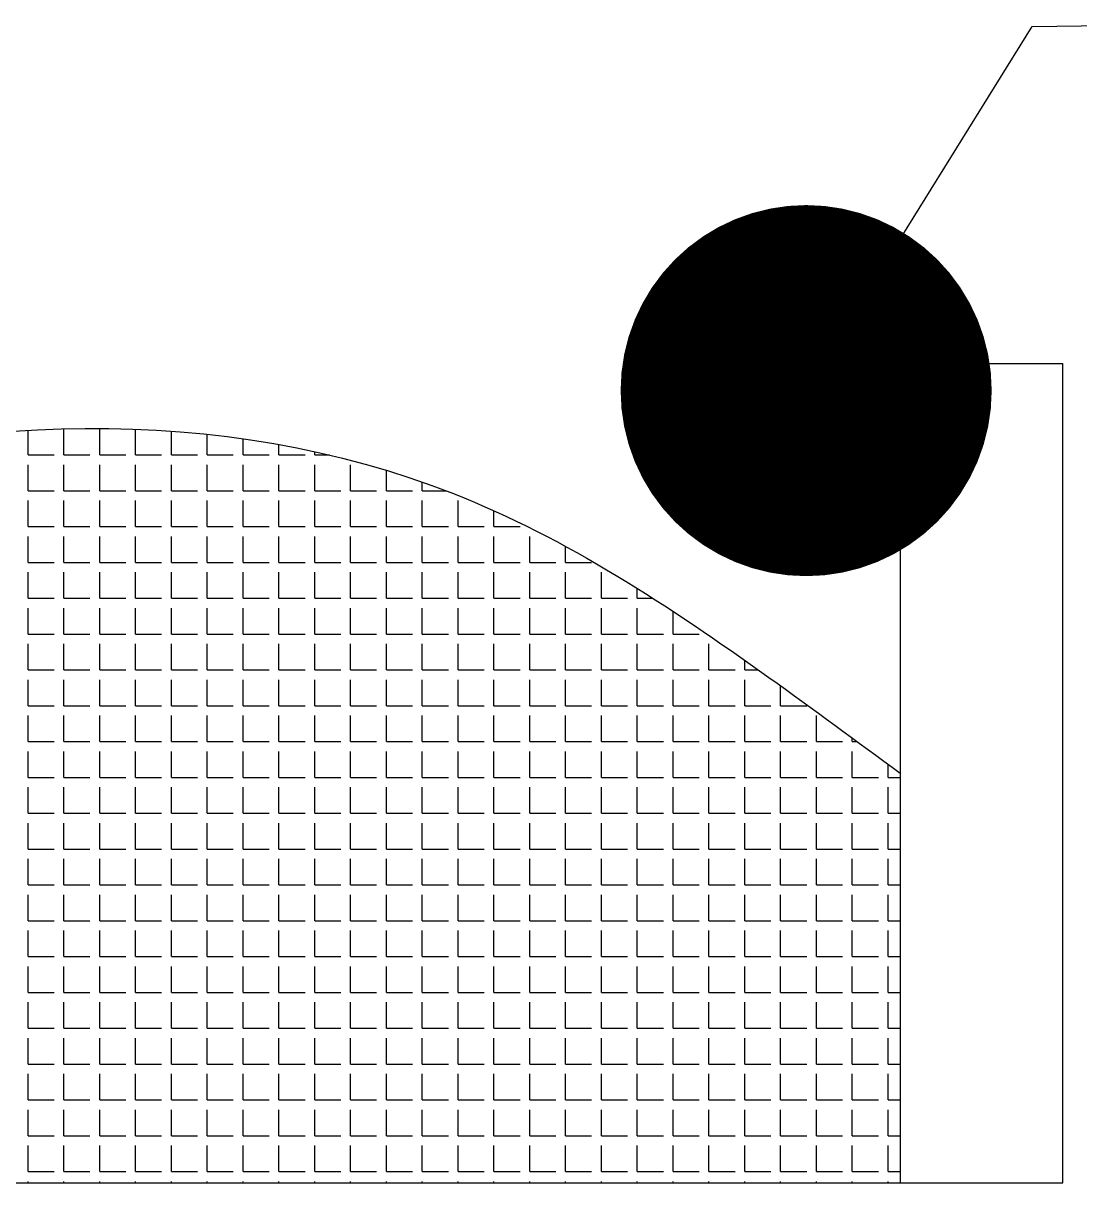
# Model space of a CAD drawing. Header units: millimetres. Extents: x 3322 to 3742, y 971 to 1565.
# Drawn here: x 3498.49 to 3519.84, y 1067.12 to 1090.56 of the extents above; entities that cross this region are included whole.
import ezdxf

# ---------------------------------------------------------------- set-up
doc = ezdxf.new("R2010")
doc.units = ezdxf.units.MM
doc.layers.add('设备', color=7, linetype='Continuous')
doc.styles.get("Standard").update_dxf_attribs({"font": 'arial.ttf'})
doc.dimstyles.new('ISO-25', dxfattribs={"dimtxt": 2.5, "dimasz": 2.5, "dimexe": 1.25, "dimexo": 0.625, "dimtad": 1, "dimtxsty": 'Standard', "dimcen": 2.5, "dimadec": 0, "dimazin": 0, "dimtfac": 1, "dimtmove": 0, "dimatfit": 3, "dimfxl": 1, "dimarcsym": 0})

msp = doc.modelspace()

# ---------------------------------------------------------------- hatches: boundary and pattern name
at = {"layer": '设备'}
h = msp.add_hatch(color=256, dxfattribs=at)
edge = h.paths.add_edge_path()
edge.add_arc((3514.313, 1083.141), 0.167, 0, 360)

# ---------------------------------------------------------------- linework, layer by layer
at = {"layer": '设备', "ltscale": 0.5}
for p, q in [((3518.88, 1090.491), (3524.278, 1090.558)), ((3516.21, 1083.678), (3519.499, 1083.678))]:
    msp.add_line(p, q, dxfattribs=at)
at = {"layer": '设备'}
for p, q in [((3516.21, 1083.678), (3516.21, 1067.121)), ((3519.499, 1067.121), (3519.499, 1083.678)), ((3499.31, 1081.831), (3499.31, 1082.358)), ((3500.034, 1081.831), (3500.034, 1082.358)), ((3500.758, 1081.831), (3500.758, 1082.352)), ((3498.586, 1081.831), (3498.586, 1082.329)), ((3501.482, 1081.831), (3501.482, 1082.313)), ((3502.207, 1081.831), (3502.207, 1082.248)), ((3502.931, 1081.831), (3502.931, 1082.159)), ((3503.655, 1081.831), (3503.655, 1082.042)), ((3504.379, 1081.831), (3504.379, 1081.898)), ((3498.586, 1081.831), (3499.112, 1081.831)), ((3499.31, 1081.831), (3499.836, 1081.831)), ((3500.034, 1081.831), (3500.561, 1081.831)), ((3500.758, 1081.831), (3501.285, 1081.831)), ((3501.482, 1081.831), (3502.009, 1081.831)), ((3502.207, 1081.831), (3502.733, 1081.831)), ((3502.931, 1081.831), (3503.457, 1081.831)), ((3503.655, 1081.831), (3504.182, 1081.831)), ((3504.379, 1081.831), (3504.677, 1081.831)), ((3498.586, 1081.107), (3498.586, 1081.634)), ((3499.31, 1081.107), (3499.31, 1081.634)), ((3500.034, 1081.107), (3500.034, 1081.634)), ((3500.758, 1081.107), (3500.758, 1081.634)), ((3501.482, 1081.107), (3501.482, 1081.634)), ((3502.207, 1081.107), (3502.207, 1081.634)), ((3502.931, 1081.107), (3502.931, 1081.634)), ((3503.655, 1081.107), (3503.655, 1081.634)), ((3504.379, 1081.107), (3504.379, 1081.634)), ((3505.103, 1081.107), (3505.103, 1081.634)), ((3505.828, 1081.107), (3505.828, 1081.522)), ((3506.552, 1081.107), (3506.552, 1081.285)), ((3498.586, 1081.107), (3499.112, 1081.107)), ((3499.31, 1081.107), (3499.836, 1081.107)), ((3500.034, 1081.107), (3500.561, 1081.107)), ((3500.758, 1081.107), (3501.285, 1081.107)), ((3501.482, 1081.107), (3502.009, 1081.107)), ((3502.207, 1081.107), (3502.733, 1081.107)), ((3502.931, 1081.107), (3503.457, 1081.107)), ((3503.655, 1081.107), (3504.182, 1081.107)), ((3504.379, 1081.107), (3504.906, 1081.107)), ((3505.103, 1081.107), (3505.63, 1081.107)), ((3505.828, 1081.107), (3506.354, 1081.107)), ((3506.552, 1081.107), (3507.038, 1081.107)), ((3498.586, 1080.383), (3498.586, 1080.909)), ((3499.31, 1080.383), (3499.31, 1080.909)), ((3500.034, 1080.383), (3500.034, 1080.909)), ((3500.758, 1080.383), (3500.758, 1080.909)), ((3501.482, 1080.383), (3501.482, 1080.909)), ((3502.207, 1080.383), (3502.207, 1080.909)), ((3502.931, 1080.383), (3502.931, 1080.909)), ((3503.655, 1080.383), (3503.655, 1080.909)), ((3504.379, 1080.383), (3504.379, 1080.909)), ((3505.103, 1080.383), (3505.103, 1080.909)), ((3505.828, 1080.383), (3505.828, 1080.909)), ((3506.552, 1080.383), (3506.552, 1080.909)), ((3507.276, 1080.383), (3507.276, 1080.909)), ((3508, 1080.383), (3508, 1080.705)), ((3498.586, 1080.383), (3499.112, 1080.383)), ((3499.31, 1080.383), (3499.836, 1080.383)), ((3500.034, 1080.383), (3500.561, 1080.383)), ((3500.758, 1080.383), (3501.285, 1080.383)), ((3501.482, 1080.383), (3502.009, 1080.383)), ((3502.207, 1080.383), (3502.733, 1080.383)), ((3502.931, 1080.383), (3503.457, 1080.383)), ((3503.655, 1080.383), (3504.182, 1080.383)), ((3504.379, 1080.383), (3504.906, 1080.383)), ((3505.103, 1080.383), (3505.63, 1080.383)), ((3505.828, 1080.383), (3506.354, 1080.383)), ((3506.552, 1080.383), (3507.079, 1080.383)), ((3507.276, 1080.383), (3507.803, 1080.383)), ((3508, 1080.383), (3508.527, 1080.383)), ((3498.586, 1079.658), (3498.586, 1080.185)), ((3499.31, 1079.658), (3499.31, 1080.185)), ((3500.034, 1079.658), (3500.034, 1080.185)), ((3500.758, 1079.658), (3500.758, 1080.185)), ((3501.482, 1079.658), (3501.482, 1080.185)), ((3502.207, 1079.658), (3502.207, 1080.185)), ((3502.931, 1079.658), (3502.931, 1080.185)), ((3503.655, 1079.658), (3503.655, 1080.185)), ((3504.379, 1079.658), (3504.379, 1080.185)), ((3505.103, 1079.658), (3505.103, 1080.185)), ((3505.828, 1079.658), (3505.828, 1080.185)), ((3506.552, 1079.658), (3506.552, 1080.185)), ((3507.276, 1079.658), (3507.276, 1080.185)), ((3508, 1079.658), (3508, 1080.185)), ((3508.724, 1079.658), (3508.724, 1080.185)), ((3509.449, 1079.658), (3509.449, 1079.982)), ((3498.586, 1079.658), (3499.112, 1079.658)), ((3499.31, 1079.658), (3499.836, 1079.658)), ((3500.034, 1079.658), (3500.561, 1079.658)), ((3500.758, 1079.658), (3501.285, 1079.658)), ((3501.482, 1079.658), (3502.009, 1079.658)), ((3502.207, 1079.658), (3502.733, 1079.658)), ((3502.931, 1079.658), (3503.457, 1079.658)), ((3503.655, 1079.658), (3504.182, 1079.658)), ((3504.379, 1079.658), (3504.906, 1079.658)), ((3505.103, 1079.658), (3505.63, 1079.658)), ((3505.828, 1079.658), (3506.354, 1079.658)), ((3506.552, 1079.658), (3507.079, 1079.658)), ((3507.276, 1079.658), (3507.803, 1079.658)), ((3508, 1079.658), (3508.527, 1079.658)), ((3508.724, 1079.658), (3509.251, 1079.658)), ((3509.449, 1079.658), (3509.975, 1079.658)), ((3498.586, 1078.934), (3498.586, 1079.461)), ((3499.31, 1078.934), (3499.31, 1079.461)), ((3500.034, 1078.934), (3500.034, 1079.461)), ((3500.758, 1078.934), (3500.758, 1079.461)), ((3501.482, 1078.934), (3501.482, 1079.461)), ((3502.207, 1078.934), (3502.207, 1079.461)), ((3502.931, 1078.934), (3502.931, 1079.461)), ((3503.655, 1078.934), (3503.655, 1079.461)), ((3504.379, 1078.934), (3504.379, 1079.461)), ((3505.103, 1078.934), (3505.103, 1079.461)), ((3505.828, 1078.934), (3505.828, 1079.461)), ((3506.552, 1078.934), (3506.552, 1079.461)), ((3507.276, 1078.934), (3507.276, 1079.461)), ((3508, 1078.934), (3508, 1079.461)), ((3508.724, 1078.934), (3508.724, 1079.461)), ((3509.449, 1078.934), (3509.449, 1079.461)), ((3510.173, 1078.934), (3510.173, 1079.461)), ((3510.897, 1078.934), (3510.897, 1079.134)), ((3498.586, 1078.934), (3499.112, 1078.934)), ((3499.31, 1078.934), (3499.836, 1078.934)), ((3500.034, 1078.934), (3500.561, 1078.934)), ((3500.758, 1078.934), (3501.285, 1078.934)), ((3501.482, 1078.934), (3502.009, 1078.934)), ((3502.207, 1078.934), (3502.733, 1078.934)), ((3502.931, 1078.934), (3503.457, 1078.934)), ((3503.655, 1078.934), (3504.182, 1078.934)), ((3504.379, 1078.934), (3504.906, 1078.934)), ((3505.103, 1078.934), (3505.63, 1078.934)), ((3505.828, 1078.934), (3506.354, 1078.934)), ((3506.552, 1078.934), (3507.079, 1078.934)), ((3507.276, 1078.934), (3507.803, 1078.934)), ((3508, 1078.934), (3508.527, 1078.934)), ((3508.724, 1078.934), (3509.251, 1078.934)), ((3509.449, 1078.934), (3509.975, 1078.934)), ((3510.173, 1078.934), (3510.7, 1078.934)), ((3510.897, 1078.934), (3511.213, 1078.934)), ((3498.586, 1078.21), (3498.586, 1078.737)), ((3499.31, 1078.21), (3499.31, 1078.737)), ((3500.034, 1078.21), (3500.034, 1078.737)), ((3500.758, 1078.21), (3500.758, 1078.737)), ((3501.482, 1078.21), (3501.482, 1078.737)), ((3502.207, 1078.21), (3502.207, 1078.737)), ((3502.931, 1078.21), (3502.931, 1078.737)), ((3503.655, 1078.21), (3503.655, 1078.737)), ((3504.379, 1078.21), (3504.379, 1078.737)), ((3505.103, 1078.21), (3505.103, 1078.737)), ((3505.828, 1078.21), (3505.828, 1078.737)), ((3506.552, 1078.21), (3506.552, 1078.737)), ((3507.276, 1078.21), (3507.276, 1078.737)), ((3508, 1078.21), (3508, 1078.737)), ((3508.724, 1078.21), (3508.724, 1078.737)), ((3509.449, 1078.21), (3509.449, 1078.737)), ((3510.173, 1078.21), (3510.173, 1078.737)), ((3510.897, 1078.21), (3510.897, 1078.737)), ((3511.621, 1078.21), (3511.621, 1078.67)), ((3498.586, 1078.21), (3499.112, 1078.21)), ((3499.31, 1078.21), (3499.836, 1078.21)), ((3500.034, 1078.21), (3500.561, 1078.21)), ((3500.758, 1078.21), (3501.285, 1078.21)), ((3501.482, 1078.21), (3502.009, 1078.21)), ((3502.207, 1078.21), (3502.733, 1078.21)), ((3502.931, 1078.21), (3503.457, 1078.21)), ((3503.655, 1078.21), (3504.182, 1078.21)), ((3504.379, 1078.21), (3504.906, 1078.21)), ((3505.103, 1078.21), (3505.63, 1078.21)), ((3505.828, 1078.21), (3506.354, 1078.21)), ((3506.552, 1078.21), (3507.079, 1078.21)), ((3507.276, 1078.21), (3507.803, 1078.21)), ((3508, 1078.21), (3508.527, 1078.21)), ((3508.724, 1078.21), (3509.251, 1078.21)), ((3509.449, 1078.21), (3509.975, 1078.21)), ((3510.173, 1078.21), (3510.7, 1078.21)), ((3510.897, 1078.21), (3511.424, 1078.21)), ((3511.621, 1078.21), (3512.148, 1078.21)), ((3498.586, 1077.486), (3498.586, 1078.012)), ((3499.31, 1077.486), (3499.31, 1078.012)), ((3500.034, 1077.486), (3500.034, 1078.012)), ((3500.758, 1077.486), (3500.758, 1078.012)), ((3501.482, 1077.486), (3501.482, 1078.012)), ((3502.207, 1077.486), (3502.207, 1078.012)), ((3502.931, 1077.486), (3502.931, 1078.012)), ((3503.655, 1077.486), (3503.655, 1078.012)), ((3504.379, 1077.486), (3504.379, 1078.012)), ((3505.103, 1077.486), (3505.103, 1078.012)), ((3505.828, 1077.486), (3505.828, 1078.012)), ((3506.552, 1077.486), (3506.552, 1078.012)), ((3507.276, 1077.486), (3507.276, 1078.012)), ((3508, 1077.486), (3508, 1078.012)), ((3508.724, 1077.486), (3508.724, 1078.012)), ((3509.449, 1077.486), (3509.449, 1078.012)), ((3510.173, 1077.486), (3510.173, 1078.012)), ((3510.897, 1077.486), (3510.897, 1078.012)), ((3511.621, 1077.486), (3511.621, 1078.012)), ((3512.345, 1077.486), (3512.345, 1078.012)), ((3513.07, 1077.486), (3513.07, 1077.681)), ((3498.586, 1077.486), (3499.112, 1077.486)), ((3499.31, 1077.486), (3499.836, 1077.486)), ((3500.034, 1077.486), (3500.561, 1077.486)), ((3500.758, 1077.486), (3501.285, 1077.486)), ((3501.482, 1077.486), (3502.009, 1077.486)), ((3502.207, 1077.486), (3502.733, 1077.486)), ((3502.931, 1077.486), (3503.457, 1077.486)), ((3503.655, 1077.486), (3504.182, 1077.486)), ((3504.379, 1077.486), (3504.906, 1077.486)), ((3505.103, 1077.486), (3505.63, 1077.486)), ((3505.828, 1077.486), (3506.354, 1077.486)), ((3506.552, 1077.486), (3507.079, 1077.486)), ((3507.276, 1077.486), (3507.803, 1077.486)), ((3508, 1077.486), (3508.527, 1077.486)), ((3508.724, 1077.486), (3509.251, 1077.486)), ((3509.449, 1077.486), (3509.975, 1077.486)), ((3510.173, 1077.486), (3510.7, 1077.486)), ((3510.897, 1077.486), (3511.424, 1077.486)), ((3511.621, 1077.486), (3512.148, 1077.486)), ((3512.345, 1077.486), (3512.872, 1077.486)), ((3513.07, 1077.486), (3513.346, 1077.486)), ((3498.586, 1076.762), (3498.586, 1077.288)), ((3499.31, 1076.762), (3499.31, 1077.288)), ((3500.034, 1076.762), (3500.034, 1077.288)), ((3500.758, 1076.762), (3500.758, 1077.288)), ((3501.482, 1076.762), (3501.482, 1077.288)), ((3502.207, 1076.762), (3502.207, 1077.288)), ((3502.931, 1076.762), (3502.931, 1077.288)), ((3503.655, 1076.762), (3503.655, 1077.288)), ((3504.379, 1076.762), (3504.379, 1077.288)), ((3505.103, 1076.762), (3505.103, 1077.288)), ((3505.828, 1076.762), (3505.828, 1077.288)), ((3506.552, 1076.762), (3506.552, 1077.288)), ((3507.276, 1076.762), (3507.276, 1077.288)), ((3508, 1076.762), (3508, 1077.288)), ((3508.724, 1076.762), (3508.724, 1077.288)), ((3509.449, 1076.762), (3509.449, 1077.288)), ((3510.173, 1076.762), (3510.173, 1077.288)), ((3510.897, 1076.762), (3510.897, 1077.288)), ((3511.621, 1076.762), (3511.621, 1077.288)), ((3512.345, 1076.762), (3512.345, 1077.288)), ((3513.07, 1076.762), (3513.07, 1077.288)), ((3513.794, 1076.762), (3513.794, 1077.166)), ((3498.586, 1076.762), (3499.112, 1076.762)), ((3499.31, 1076.762), (3499.836, 1076.762)), ((3500.034, 1076.762), (3500.561, 1076.762)), ((3500.758, 1076.762), (3501.285, 1076.762)), ((3501.482, 1076.762), (3502.009, 1076.762)), ((3502.207, 1076.762), (3502.733, 1076.762)), ((3502.931, 1076.762), (3503.457, 1076.762)), ((3503.655, 1076.762), (3504.182, 1076.762)), ((3504.379, 1076.762), (3504.906, 1076.762)), ((3505.103, 1076.762), (3505.63, 1076.762)), ((3505.828, 1076.762), (3506.354, 1076.762)), ((3506.552, 1076.762), (3507.079, 1076.762)), ((3507.276, 1076.762), (3507.803, 1076.762)), ((3508, 1076.762), (3508.527, 1076.762)), ((3508.724, 1076.762), (3509.251, 1076.762)), ((3509.449, 1076.762), (3509.975, 1076.762)), ((3510.173, 1076.762), (3510.7, 1076.762)), ((3510.897, 1076.762), (3511.424, 1076.762)), ((3511.621, 1076.762), (3512.148, 1076.762)), ((3512.345, 1076.762), (3512.872, 1076.762)), ((3513.07, 1076.762), (3513.596, 1076.762)), ((3513.794, 1076.762), (3514.321, 1076.762)), ((3498.586, 1076.037), (3498.586, 1076.564)), ((3499.31, 1076.037), (3499.31, 1076.564)), ((3500.034, 1076.037), (3500.034, 1076.564)), ((3500.758, 1076.037), (3500.758, 1076.564)), ((3501.482, 1076.037), (3501.482, 1076.564)), ((3502.207, 1076.037), (3502.207, 1076.564)), ((3502.931, 1076.037), (3502.931, 1076.564)), ((3503.655, 1076.037), (3503.655, 1076.564)), ((3504.379, 1076.037), (3504.379, 1076.564)), ((3505.103, 1076.037), (3505.103, 1076.564)), ((3505.828, 1076.037), (3505.828, 1076.564)), ((3506.552, 1076.037), (3506.552, 1076.564)), ((3507.276, 1076.037), (3507.276, 1076.564)), ((3508, 1076.037), (3508, 1076.564)), ((3508.724, 1076.037), (3508.724, 1076.564)), ((3509.449, 1076.037), (3509.449, 1076.564)), ((3510.173, 1076.037), (3510.173, 1076.564)), ((3510.897, 1076.037), (3510.897, 1076.564)), ((3511.621, 1076.037), (3511.621, 1076.564)), ((3512.345, 1076.037), (3512.345, 1076.564)), ((3513.07, 1076.037), (3513.07, 1076.564)), ((3513.794, 1076.037), (3513.794, 1076.564)), ((3514.518, 1076.037), (3514.518, 1076.564)), ((3498.586, 1076.037), (3499.112, 1076.037)), ((3499.31, 1076.037), (3499.836, 1076.037)), ((3500.034, 1076.037), (3500.561, 1076.037)), ((3500.758, 1076.037), (3501.285, 1076.037)), ((3501.482, 1076.037), (3502.009, 1076.037)), ((3502.207, 1076.037), (3502.733, 1076.037)), ((3502.931, 1076.037), (3503.457, 1076.037)), ((3503.655, 1076.037), (3504.182, 1076.037)), ((3504.379, 1076.037), (3504.906, 1076.037)), ((3505.103, 1076.037), (3505.63, 1076.037)), ((3505.828, 1076.037), (3506.354, 1076.037)), ((3506.552, 1076.037), (3507.079, 1076.037)), ((3507.276, 1076.037), (3507.803, 1076.037)), ((3508, 1076.037), (3508.527, 1076.037)), ((3508.724, 1076.037), (3509.251, 1076.037)), ((3509.449, 1076.037), (3509.975, 1076.037)), ((3510.173, 1076.037), (3510.7, 1076.037)), ((3510.897, 1076.037), (3511.424, 1076.037)), ((3511.621, 1076.037), (3512.148, 1076.037)), ((3512.345, 1076.037), (3512.872, 1076.037)), ((3513.07, 1076.037), (3513.596, 1076.037)), ((3513.794, 1076.037), (3514.321, 1076.037)), ((3514.518, 1076.037), (3515.045, 1076.037)), ((3515.242, 1076.037), (3515.242, 1076.112)), ((3515.242, 1076.037), (3515.344, 1076.037)), ((3498.586, 1075.313), (3498.586, 1075.84)), ((3499.31, 1075.313), (3499.31, 1075.84)), ((3500.034, 1075.313), (3500.034, 1075.84)), ((3500.758, 1075.313), (3500.758, 1075.84)), ((3501.482, 1075.313), (3501.482, 1075.84)), ((3502.207, 1075.313), (3502.207, 1075.84)), ((3502.931, 1075.313), (3502.931, 1075.84)), ((3503.655, 1075.313), (3503.655, 1075.84)), ((3504.379, 1075.313), (3504.379, 1075.84)), ((3505.103, 1075.313), (3505.103, 1075.84)), ((3505.828, 1075.313), (3505.828, 1075.84)), ((3506.552, 1075.313), (3506.552, 1075.84)), ((3507.276, 1075.313), (3507.276, 1075.84)), ((3508, 1075.313), (3508, 1075.84)), ((3508.724, 1075.313), (3508.724, 1075.84)), ((3509.449, 1075.313), (3509.449, 1075.84)), ((3510.173, 1075.313), (3510.173, 1075.84)), ((3510.897, 1075.313), (3510.897, 1075.84)), ((3511.621, 1075.313), (3511.621, 1075.84)), ((3512.345, 1075.313), (3512.345, 1075.84)), ((3513.07, 1075.313), (3513.07, 1075.84)), ((3513.794, 1075.313), (3513.794, 1075.84)), ((3514.518, 1075.313), (3514.518, 1075.84)), ((3515.242, 1075.313), (3515.242, 1075.84)), ((3515.966, 1075.313), (3515.966, 1075.579)), ((3498.586, 1075.313), (3499.112, 1075.313)), ((3499.31, 1075.313), (3499.836, 1075.313)), ((3500.034, 1075.313), (3500.561, 1075.313)), ((3500.758, 1075.313), (3501.285, 1075.313)), ((3501.482, 1075.313), (3502.009, 1075.313)), ((3502.207, 1075.313), (3502.733, 1075.313)), ((3502.931, 1075.313), (3503.457, 1075.313)), ((3503.655, 1075.313), (3504.182, 1075.313)), ((3504.379, 1075.313), (3504.906, 1075.313)), ((3505.103, 1075.313), (3505.63, 1075.313)), ((3505.828, 1075.313), (3506.354, 1075.313)), ((3506.552, 1075.313), (3507.079, 1075.313)), ((3507.276, 1075.313), (3507.803, 1075.313)), ((3508, 1075.313), (3508.527, 1075.313)), ((3508.724, 1075.313), (3509.251, 1075.313)), ((3509.449, 1075.313), (3509.975, 1075.313)), ((3510.173, 1075.313), (3510.7, 1075.313)), ((3510.897, 1075.313), (3511.424, 1075.313)), ((3511.621, 1075.313), (3512.148, 1075.313)), ((3512.345, 1075.313), (3512.872, 1075.313)), ((3513.07, 1075.313), (3513.596, 1075.313)), ((3513.794, 1075.313), (3514.321, 1075.313)), ((3514.518, 1075.313), (3515.045, 1075.313)), ((3515.242, 1075.313), (3515.769, 1075.313)), ((3515.966, 1075.313), (3516.21, 1075.313)), ((3498.586, 1074.589), (3498.586, 1075.116)), ((3499.31, 1074.589), (3499.31, 1075.116)), ((3500.034, 1074.589), (3500.034, 1075.116)), ((3500.758, 1074.589), (3500.758, 1075.116)), ((3501.482, 1074.589), (3501.482, 1075.116)), ((3502.207, 1074.589), (3502.207, 1075.116)), ((3502.931, 1074.589), (3502.931, 1075.116)), ((3503.655, 1074.589), (3503.655, 1075.116)), ((3504.379, 1074.589), (3504.379, 1075.116)), ((3505.103, 1074.589), (3505.103, 1075.116)), ((3505.828, 1074.589), (3505.828, 1075.116)), ((3506.552, 1074.589), (3506.552, 1075.116)), ((3507.276, 1074.589), (3507.276, 1075.116)), ((3508, 1074.589), (3508, 1075.116)), ((3508.724, 1074.589), (3508.724, 1075.116)), ((3509.449, 1074.589), (3509.449, 1075.116)), ((3510.173, 1074.589), (3510.173, 1075.116)), ((3510.897, 1074.589), (3510.897, 1075.116)), ((3511.621, 1074.589), (3511.621, 1075.116)), ((3512.345, 1074.589), (3512.345, 1075.116)), ((3513.07, 1074.589), (3513.07, 1075.116)), ((3513.794, 1074.589), (3513.794, 1075.116)), ((3514.518, 1074.589), (3514.518, 1075.116)), ((3515.242, 1074.589), (3515.242, 1075.116)), ((3515.966, 1074.589), (3515.966, 1075.116)), ((3498.586, 1074.589), (3499.112, 1074.589)), ((3498.586, 1073.865), (3498.586, 1074.391)), ((3499.31, 1074.589), (3499.836, 1074.589)), ((3499.31, 1073.865), (3499.31, 1074.391)), ((3500.034, 1074.589), (3500.561, 1074.589)), ((3500.034, 1073.865), (3500.034, 1074.391)), ((3500.758, 1074.589), (3501.285, 1074.589)), ((3500.758, 1073.865), (3500.758, 1074.391)), ((3501.482, 1074.589), (3502.009, 1074.589)), ((3501.482, 1073.865), (3501.482, 1074.391)), ((3502.207, 1074.589), (3502.733, 1074.589)), ((3502.207, 1073.865), (3502.207, 1074.391)), ((3502.931, 1074.589), (3503.457, 1074.589)), ((3502.931, 1073.865), (3502.931, 1074.391)), ((3503.655, 1074.589), (3504.182, 1074.589)), ((3503.655, 1073.865), (3503.655, 1074.391)), ((3504.379, 1074.589), (3504.906, 1074.589)), ((3504.379, 1073.865), (3504.379, 1074.391)), ((3505.103, 1074.589), (3505.63, 1074.589)), ((3505.103, 1073.865), (3505.103, 1074.391)), ((3505.828, 1074.589), (3506.354, 1074.589)), ((3505.828, 1073.865), (3505.828, 1074.391)), ((3506.552, 1074.589), (3507.079, 1074.589)), ((3506.552, 1073.865), (3506.552, 1074.391)), ((3507.276, 1074.589), (3507.803, 1074.589)), ((3507.276, 1073.865), (3507.276, 1074.391)), ((3508, 1074.589), (3508.527, 1074.589)), ((3508, 1073.865), (3508, 1074.391)), ((3508.724, 1074.589), (3509.251, 1074.589)), ((3508.724, 1073.865), (3508.724, 1074.391)), ((3509.449, 1074.589), (3509.975, 1074.589)), ((3509.449, 1073.865), (3509.449, 1074.391)), ((3510.173, 1074.589), (3510.7, 1074.589)), ((3510.173, 1073.865), (3510.173, 1074.391)), ((3510.897, 1074.589), (3511.424, 1074.589)), ((3510.897, 1073.865), (3510.897, 1074.391)), ((3511.621, 1074.589), (3512.148, 1074.589)), ((3511.621, 1073.865), (3511.621, 1074.391)), ((3512.345, 1074.589), (3512.872, 1074.589)), ((3512.345, 1073.865), (3512.345, 1074.391)), ((3513.07, 1074.589), (3513.596, 1074.589)), ((3513.07, 1073.865), (3513.07, 1074.391)), ((3513.794, 1074.589), (3514.321, 1074.589)), ((3513.794, 1073.865), (3513.794, 1074.391)), ((3514.518, 1074.589), (3515.045, 1074.589)), ((3514.518, 1073.865), (3514.518, 1074.391)), ((3515.242, 1074.589), (3515.769, 1074.589)), ((3515.242, 1073.865), (3515.242, 1074.391)), ((3515.966, 1074.589), (3516.21, 1074.589)), ((3515.966, 1073.865), (3515.966, 1074.391)), ((3498.586, 1073.865), (3499.112, 1073.865)), ((3498.586, 1073.141), (3498.586, 1073.667)), ((3499.31, 1073.865), (3499.836, 1073.865)), ((3499.31, 1073.141), (3499.31, 1073.667)), ((3500.034, 1073.865), (3500.561, 1073.865)), ((3500.034, 1073.141), (3500.034, 1073.667)), ((3500.758, 1073.865), (3501.285, 1073.865)), ((3500.758, 1073.141), (3500.758, 1073.667)), ((3501.482, 1073.865), (3502.009, 1073.865)), ((3501.482, 1073.141), (3501.482, 1073.667)), ((3502.207, 1073.865), (3502.733, 1073.865)), ((3502.207, 1073.141), (3502.207, 1073.667)), ((3502.931, 1073.865), (3503.457, 1073.865)), ((3502.931, 1073.141), (3502.931, 1073.667)), ((3503.655, 1073.865), (3504.182, 1073.865)), ((3503.655, 1073.141), (3503.655, 1073.667)), ((3504.379, 1073.865), (3504.906, 1073.865)), ((3504.379, 1073.141), (3504.379, 1073.667)), ((3505.103, 1073.865), (3505.63, 1073.865)), ((3505.103, 1073.141), (3505.103, 1073.667)), ((3505.828, 1073.865), (3506.354, 1073.865)), ((3505.828, 1073.141), (3505.828, 1073.667)), ((3506.552, 1073.865), (3507.079, 1073.865)), ((3506.552, 1073.141), (3506.552, 1073.667)), ((3507.276, 1073.865), (3507.803, 1073.865)), ((3507.276, 1073.141), (3507.276, 1073.667)), ((3508, 1073.865), (3508.527, 1073.865)), ((3508, 1073.141), (3508, 1073.667)), ((3508.724, 1073.865), (3509.251, 1073.865)), ((3508.724, 1073.141), (3508.724, 1073.667)), ((3509.449, 1073.865), (3509.975, 1073.865)), ((3509.449, 1073.141), (3509.449, 1073.667)), ((3510.173, 1073.865), (3510.7, 1073.865)), ((3510.173, 1073.141), (3510.173, 1073.667)), ((3510.897, 1073.865), (3511.424, 1073.865)), ((3510.897, 1073.141), (3510.897, 1073.667)), ((3511.621, 1073.865), (3512.148, 1073.865)), ((3511.621, 1073.141), (3511.621, 1073.667)), ((3512.345, 1073.865), (3512.872, 1073.865)), ((3512.345, 1073.141), (3512.345, 1073.667)), ((3513.07, 1073.865), (3513.596, 1073.865)), ((3513.07, 1073.141), (3513.07, 1073.667)), ((3513.794, 1073.865), (3514.321, 1073.865)), ((3513.794, 1073.141), (3513.794, 1073.667)), ((3514.518, 1073.865), (3515.045, 1073.865)), ((3514.518, 1073.141), (3514.518, 1073.667)), ((3515.242, 1073.865), (3515.769, 1073.865)), ((3515.242, 1073.141), (3515.242, 1073.667)), ((3515.966, 1073.865), (3516.21, 1073.865)), ((3515.966, 1073.141), (3515.966, 1073.667)), ((3498.586, 1073.141), (3499.112, 1073.141)), ((3499.31, 1073.141), (3499.836, 1073.141)), ((3500.034, 1073.141), (3500.561, 1073.141)), ((3500.758, 1073.141), (3501.285, 1073.141)), ((3501.482, 1073.141), (3502.009, 1073.141)), ((3502.207, 1073.141), (3502.733, 1073.141)), ((3502.931, 1073.141), (3503.457, 1073.141)), ((3503.655, 1073.141), (3504.182, 1073.141)), ((3504.379, 1073.141), (3504.906, 1073.141)), ((3505.103, 1073.141), (3505.63, 1073.141)), ((3505.828, 1073.141), (3506.354, 1073.141)), ((3506.552, 1073.141), (3507.079, 1073.141)), ((3507.276, 1073.141), (3507.803, 1073.141)), ((3508, 1073.141), (3508.527, 1073.141)), ((3508.724, 1073.141), (3509.251, 1073.141)), ((3509.449, 1073.141), (3509.975, 1073.141)), ((3510.173, 1073.141), (3510.7, 1073.141)), ((3510.897, 1073.141), (3511.424, 1073.141)), ((3511.621, 1073.141), (3512.148, 1073.141)), ((3512.345, 1073.141), (3512.872, 1073.141)), ((3513.07, 1073.141), (3513.596, 1073.141)), ((3513.794, 1073.141), (3514.321, 1073.141)), ((3514.518, 1073.141), (3515.045, 1073.141)), ((3515.242, 1073.141), (3515.769, 1073.141)), ((3515.966, 1073.141), (3516.21, 1073.141)), ((3498.586, 1072.416), (3498.586, 1072.943)), ((3499.31, 1072.416), (3499.31, 1072.943)), ((3500.034, 1072.416), (3500.034, 1072.943)), ((3500.758, 1072.416), (3500.758, 1072.943)), ((3501.482, 1072.416), (3501.482, 1072.943)), ((3502.207, 1072.416), (3502.207, 1072.943)), ((3502.931, 1072.416), (3502.931, 1072.943)), ((3503.655, 1072.416), (3503.655, 1072.943)), ((3504.379, 1072.416), (3504.379, 1072.943)), ((3505.103, 1072.416), (3505.103, 1072.943)), ((3505.828, 1072.416), (3505.828, 1072.943)), ((3506.552, 1072.416), (3506.552, 1072.943)), ((3507.276, 1072.416), (3507.276, 1072.943)), ((3508, 1072.416), (3508, 1072.943)), ((3508.724, 1072.416), (3508.724, 1072.943)), ((3509.449, 1072.416), (3509.449, 1072.943)), ((3510.173, 1072.416), (3510.173, 1072.943)), ((3510.897, 1072.416), (3510.897, 1072.943)), ((3511.621, 1072.416), (3511.621, 1072.943)), ((3512.345, 1072.416), (3512.345, 1072.943)), ((3513.07, 1072.416), (3513.07, 1072.943)), ((3513.794, 1072.416), (3513.794, 1072.943)), ((3514.518, 1072.416), (3514.518, 1072.943)), ((3515.242, 1072.416), (3515.242, 1072.943)), ((3515.966, 1072.416), (3515.966, 1072.943)), ((3498.586, 1072.416), (3499.112, 1072.416)), ((3499.31, 1072.416), (3499.836, 1072.416)), ((3500.034, 1072.416), (3500.561, 1072.416)), ((3500.758, 1072.416), (3501.285, 1072.416)), ((3501.482, 1072.416), (3502.009, 1072.416)), ((3502.207, 1072.416), (3502.733, 1072.416)), ((3502.931, 1072.416), (3503.457, 1072.416)), ((3503.655, 1072.416), (3504.182, 1072.416)), ((3504.379, 1072.416), (3504.906, 1072.416)), ((3505.103, 1072.416), (3505.63, 1072.416)), ((3505.828, 1072.416), (3506.354, 1072.416)), ((3506.552, 1072.416), (3507.079, 1072.416)), ((3507.276, 1072.416), (3507.803, 1072.416)), ((3508, 1072.416), (3508.527, 1072.416)), ((3508.724, 1072.416), (3509.251, 1072.416)), ((3509.449, 1072.416), (3509.975, 1072.416)), ((3510.173, 1072.416), (3510.7, 1072.416)), ((3510.897, 1072.416), (3511.424, 1072.416)), ((3511.621, 1072.416), (3512.148, 1072.416)), ((3512.345, 1072.416), (3512.872, 1072.416)), ((3513.07, 1072.416), (3513.596, 1072.416)), ((3513.794, 1072.416), (3514.321, 1072.416)), ((3514.518, 1072.416), (3515.045, 1072.416)), ((3515.242, 1072.416), (3515.769, 1072.416)), ((3515.966, 1072.416), (3516.21, 1072.416)), ((3498.586, 1071.692), (3498.586, 1072.219)), ((3499.31, 1071.692), (3499.31, 1072.219)), ((3500.034, 1071.692), (3500.034, 1072.219)), ((3500.758, 1071.692), (3500.758, 1072.219)), ((3501.482, 1071.692), (3501.482, 1072.219)), ((3502.207, 1071.692), (3502.207, 1072.219)), ((3502.931, 1071.692), (3502.931, 1072.219)), ((3503.655, 1071.692), (3503.655, 1072.219)), ((3504.379, 1071.692), (3504.379, 1072.219)), ((3505.103, 1071.692), (3505.103, 1072.219)), ((3505.828, 1071.692), (3505.828, 1072.219)), ((3506.552, 1071.692), (3506.552, 1072.219)), ((3507.276, 1071.692), (3507.276, 1072.219)), ((3508, 1071.692), (3508, 1072.219)), ((3508.724, 1071.692), (3508.724, 1072.219)), ((3509.449, 1071.692), (3509.449, 1072.219)), ((3510.173, 1071.692), (3510.173, 1072.219)), ((3510.897, 1071.692), (3510.897, 1072.219)), ((3511.621, 1071.692), (3511.621, 1072.219)), ((3512.345, 1071.692), (3512.345, 1072.219)), ((3513.07, 1071.692), (3513.07, 1072.219)), ((3513.794, 1071.692), (3513.794, 1072.219)), ((3514.518, 1071.692), (3514.518, 1072.219)), ((3515.242, 1071.692), (3515.242, 1072.219)), ((3515.966, 1071.692), (3515.966, 1072.219)), ((3498.586, 1071.692), (3499.112, 1071.692)), ((3499.31, 1071.692), (3499.836, 1071.692)), ((3500.034, 1071.692), (3500.561, 1071.692)), ((3500.758, 1071.692), (3501.285, 1071.692)), ((3501.482, 1071.692), (3502.009, 1071.692)), ((3502.207, 1071.692), (3502.733, 1071.692)), ((3502.931, 1071.692), (3503.457, 1071.692)), ((3503.655, 1071.692), (3504.182, 1071.692)), ((3504.379, 1071.692), (3504.906, 1071.692)), ((3505.103, 1071.692), (3505.63, 1071.692)), ((3505.828, 1071.692), (3506.354, 1071.692)), ((3506.552, 1071.692), (3507.079, 1071.692)), ((3507.276, 1071.692), (3507.803, 1071.692)), ((3508, 1071.692), (3508.527, 1071.692)), ((3508.724, 1071.692), (3509.251, 1071.692)), ((3509.449, 1071.692), (3509.975, 1071.692)), ((3510.173, 1071.692), (3510.7, 1071.692)), ((3510.897, 1071.692), (3511.424, 1071.692)), ((3511.621, 1071.692), (3512.148, 1071.692)), ((3512.345, 1071.692), (3512.872, 1071.692)), ((3513.07, 1071.692), (3513.596, 1071.692)), ((3513.794, 1071.692), (3514.321, 1071.692)), ((3514.518, 1071.692), (3515.045, 1071.692)), ((3515.242, 1071.692), (3515.769, 1071.692)), ((3515.966, 1071.692), (3516.21, 1071.692)), ((3498.586, 1070.968), (3498.586, 1071.495)), ((3499.31, 1070.968), (3499.31, 1071.495)), ((3500.034, 1070.968), (3500.034, 1071.495)), ((3500.758, 1070.968), (3500.758, 1071.495)), ((3501.482, 1070.968), (3501.482, 1071.495)), ((3502.207, 1070.968), (3502.207, 1071.495)), ((3502.931, 1070.968), (3502.931, 1071.495)), ((3503.655, 1070.968), (3503.655, 1071.495)), ((3504.379, 1070.968), (3504.379, 1071.495)), ((3505.103, 1070.968), (3505.103, 1071.495)), ((3505.828, 1070.968), (3505.828, 1071.495)), ((3506.552, 1070.968), (3506.552, 1071.495)), ((3507.276, 1070.968), (3507.276, 1071.495)), ((3508, 1070.968), (3508, 1071.495)), ((3508.724, 1070.968), (3508.724, 1071.495)), ((3509.449, 1070.968), (3509.449, 1071.495)), ((3510.173, 1070.968), (3510.173, 1071.495)), ((3510.897, 1070.968), (3510.897, 1071.495)), ((3511.621, 1070.968), (3511.621, 1071.495)), ((3512.345, 1070.968), (3512.345, 1071.495)), ((3513.07, 1070.968), (3513.07, 1071.495)), ((3513.794, 1070.968), (3513.794, 1071.495)), ((3514.518, 1070.968), (3514.518, 1071.495)), ((3515.242, 1070.968), (3515.242, 1071.495)), ((3515.966, 1070.968), (3515.966, 1071.495)), ((3498.586, 1070.968), (3499.112, 1070.968)), ((3499.31, 1070.968), (3499.836, 1070.968)), ((3500.034, 1070.968), (3500.561, 1070.968)), ((3500.758, 1070.968), (3501.285, 1070.968)), ((3501.482, 1070.968), (3502.009, 1070.968)), ((3502.207, 1070.968), (3502.733, 1070.968)), ((3502.931, 1070.968), (3503.457, 1070.968)), ((3503.655, 1070.968), (3504.182, 1070.968)), ((3504.379, 1070.968), (3504.906, 1070.968)), ((3505.103, 1070.968), (3505.63, 1070.968)), ((3505.828, 1070.968), (3506.354, 1070.968)), ((3506.552, 1070.968), (3507.079, 1070.968)), ((3507.276, 1070.968), (3507.803, 1070.968)), ((3508, 1070.968), (3508.527, 1070.968)), ((3508.724, 1070.968), (3509.251, 1070.968)), ((3509.449, 1070.968), (3509.975, 1070.968)), ((3510.173, 1070.968), (3510.7, 1070.968)), ((3510.897, 1070.968), (3511.424, 1070.968)), ((3511.621, 1070.968), (3512.148, 1070.968)), ((3512.345, 1070.968), (3512.872, 1070.968)), ((3513.07, 1070.968), (3513.596, 1070.968)), ((3513.794, 1070.968), (3514.321, 1070.968)), ((3514.518, 1070.968), (3515.045, 1070.968)), ((3515.242, 1070.968), (3515.769, 1070.968)), ((3515.966, 1070.968), (3516.21, 1070.968)), ((3498.586, 1070.244), (3498.586, 1070.77)), ((3499.31, 1070.244), (3499.31, 1070.77)), ((3500.034, 1070.244), (3500.034, 1070.77)), ((3500.758, 1070.244), (3500.758, 1070.77)), ((3501.482, 1070.244), (3501.482, 1070.77)), ((3502.207, 1070.244), (3502.207, 1070.77)), ((3502.931, 1070.244), (3502.931, 1070.77)), ((3503.655, 1070.244), (3503.655, 1070.77)), ((3504.379, 1070.244), (3504.379, 1070.77)), ((3505.103, 1070.244), (3505.103, 1070.77)), ((3505.828, 1070.244), (3505.828, 1070.77)), ((3506.552, 1070.244), (3506.552, 1070.77)), ((3507.276, 1070.244), (3507.276, 1070.77)), ((3508, 1070.244), (3508, 1070.77)), ((3508.724, 1070.244), (3508.724, 1070.77)), ((3509.449, 1070.244), (3509.449, 1070.77)), ((3510.173, 1070.244), (3510.173, 1070.77)), ((3510.897, 1070.244), (3510.897, 1070.77)), ((3511.621, 1070.244), (3511.621, 1070.77)), ((3512.345, 1070.244), (3512.345, 1070.77)), ((3513.07, 1070.244), (3513.07, 1070.77)), ((3513.794, 1070.244), (3513.794, 1070.77)), ((3514.518, 1070.244), (3514.518, 1070.77)), ((3515.242, 1070.244), (3515.242, 1070.77)), ((3515.966, 1070.244), (3515.966, 1070.77)), ((3498.586, 1070.244), (3499.112, 1070.244)), ((3499.31, 1070.244), (3499.836, 1070.244)), ((3500.034, 1070.244), (3500.561, 1070.244)), ((3500.758, 1070.244), (3501.285, 1070.244)), ((3501.482, 1070.244), (3502.009, 1070.244)), ((3502.207, 1070.244), (3502.733, 1070.244)), ((3502.931, 1070.244), (3503.457, 1070.244)), ((3503.655, 1070.244), (3504.182, 1070.244)), ((3504.379, 1070.244), (3504.906, 1070.244)), ((3505.103, 1070.244), (3505.63, 1070.244)), ((3505.828, 1070.244), (3506.354, 1070.244)), ((3506.552, 1070.244), (3507.079, 1070.244)), ((3507.276, 1070.244), (3507.803, 1070.244)), ((3508, 1070.244), (3508.527, 1070.244)), ((3508.724, 1070.244), (3509.251, 1070.244)), ((3509.449, 1070.244), (3509.975, 1070.244)), ((3510.173, 1070.244), (3510.7, 1070.244)), ((3510.897, 1070.244), (3511.424, 1070.244)), ((3511.621, 1070.244), (3512.148, 1070.244)), ((3512.345, 1070.244), (3512.872, 1070.244)), ((3513.07, 1070.244), (3513.596, 1070.244)), ((3513.794, 1070.244), (3514.321, 1070.244)), ((3514.518, 1070.244), (3515.045, 1070.244)), ((3515.242, 1070.244), (3515.769, 1070.244)), ((3515.966, 1070.244), (3516.21, 1070.244)), ((3498.586, 1069.52), (3498.586, 1070.046)), ((3499.31, 1069.52), (3499.31, 1070.046)), ((3500.034, 1069.52), (3500.034, 1070.046)), ((3500.758, 1069.52), (3500.758, 1070.046)), ((3501.482, 1069.52), (3501.482, 1070.046)), ((3502.207, 1069.52), (3502.207, 1070.046)), ((3502.931, 1069.52), (3502.931, 1070.046)), ((3503.655, 1069.52), (3503.655, 1070.046)), ((3504.379, 1069.52), (3504.379, 1070.046)), ((3505.103, 1069.52), (3505.103, 1070.046)), ((3505.828, 1069.52), (3505.828, 1070.046)), ((3506.552, 1069.52), (3506.552, 1070.046)), ((3507.276, 1069.52), (3507.276, 1070.046)), ((3508, 1069.52), (3508, 1070.046)), ((3508.724, 1069.52), (3508.724, 1070.046)), ((3509.449, 1069.52), (3509.449, 1070.046)), ((3510.173, 1069.52), (3510.173, 1070.046)), ((3510.897, 1069.52), (3510.897, 1070.046)), ((3511.621, 1069.52), (3511.621, 1070.046)), ((3512.345, 1069.52), (3512.345, 1070.046)), ((3513.07, 1069.52), (3513.07, 1070.046)), ((3513.794, 1069.52), (3513.794, 1070.046)), ((3514.518, 1069.52), (3514.518, 1070.046)), ((3515.242, 1069.52), (3515.242, 1070.046)), ((3515.966, 1069.52), (3515.966, 1070.046)), ((3498.586, 1069.52), (3499.112, 1069.52)), ((3499.31, 1069.52), (3499.836, 1069.52)), ((3500.034, 1069.52), (3500.561, 1069.52)), ((3500.758, 1069.52), (3501.285, 1069.52)), ((3501.482, 1069.52), (3502.009, 1069.52)), ((3502.207, 1069.52), (3502.733, 1069.52)), ((3502.931, 1069.52), (3503.457, 1069.52)), ((3503.655, 1069.52), (3504.182, 1069.52)), ((3504.379, 1069.52), (3504.906, 1069.52)), ((3505.103, 1069.52), (3505.63, 1069.52)), ((3505.828, 1069.52), (3506.354, 1069.52)), ((3506.552, 1069.52), (3507.079, 1069.52)), ((3507.276, 1069.52), (3507.803, 1069.52)), ((3508, 1069.52), (3508.527, 1069.52)), ((3508.724, 1069.52), (3509.251, 1069.52)), ((3509.449, 1069.52), (3509.975, 1069.52)), ((3510.173, 1069.52), (3510.7, 1069.52)), ((3510.897, 1069.52), (3511.424, 1069.52)), ((3511.621, 1069.52), (3512.148, 1069.52)), ((3512.345, 1069.52), (3512.872, 1069.52)), ((3513.07, 1069.52), (3513.596, 1069.52)), ((3513.794, 1069.52), (3514.321, 1069.52)), ((3514.518, 1069.52), (3515.045, 1069.52)), ((3515.242, 1069.52), (3515.769, 1069.52)), ((3515.966, 1069.52), (3516.21, 1069.52)), ((3498.586, 1068.795), (3498.586, 1069.322)), ((3499.31, 1068.795), (3499.31, 1069.322)), ((3500.034, 1068.795), (3500.034, 1069.322)), ((3500.758, 1068.795), (3500.758, 1069.322)), ((3501.482, 1068.795), (3501.482, 1069.322)), ((3502.207, 1068.795), (3502.207, 1069.322)), ((3502.931, 1068.795), (3502.931, 1069.322)), ((3503.655, 1068.795), (3503.655, 1069.322)), ((3504.379, 1068.795), (3504.379, 1069.322)), ((3505.103, 1068.795), (3505.103, 1069.322)), ((3505.828, 1068.795), (3505.828, 1069.322)), ((3506.552, 1068.795), (3506.552, 1069.322)), ((3507.276, 1068.795), (3507.276, 1069.322)), ((3508, 1068.795), (3508, 1069.322)), ((3508.724, 1068.795), (3508.724, 1069.322)), ((3509.449, 1068.795), (3509.449, 1069.322)), ((3510.173, 1068.795), (3510.173, 1069.322)), ((3510.897, 1068.795), (3510.897, 1069.322)), ((3511.621, 1068.795), (3511.621, 1069.322)), ((3512.345, 1068.795), (3512.345, 1069.322)), ((3513.07, 1068.795), (3513.07, 1069.322)), ((3513.794, 1068.795), (3513.794, 1069.322)), ((3514.518, 1068.795), (3514.518, 1069.322)), ((3515.242, 1068.795), (3515.242, 1069.322)), ((3515.966, 1068.795), (3515.966, 1069.322)), ((3498.586, 1068.795), (3499.112, 1068.795)), ((3499.31, 1068.795), (3499.836, 1068.795)), ((3500.034, 1068.795), (3500.561, 1068.795)), ((3500.758, 1068.795), (3501.285, 1068.795)), ((3501.482, 1068.795), (3502.009, 1068.795)), ((3502.207, 1068.795), (3502.733, 1068.795)), ((3502.931, 1068.795), (3503.457, 1068.795)), ((3503.655, 1068.795), (3504.182, 1068.795)), ((3504.379, 1068.795), (3504.906, 1068.795)), ((3505.103, 1068.795), (3505.63, 1068.795)), ((3505.828, 1068.795), (3506.354, 1068.795)), ((3506.552, 1068.795), (3507.079, 1068.795)), ((3507.276, 1068.795), (3507.803, 1068.795)), ((3508, 1068.795), (3508.527, 1068.795)), ((3508.724, 1068.795), (3509.251, 1068.795)), ((3509.449, 1068.795), (3509.975, 1068.795)), ((3510.173, 1068.795), (3510.7, 1068.795)), ((3510.897, 1068.795), (3511.424, 1068.795)), ((3511.621, 1068.795), (3512.148, 1068.795)), ((3512.345, 1068.795), (3512.872, 1068.795)), ((3513.07, 1068.795), (3513.596, 1068.795)), ((3513.794, 1068.795), (3514.321, 1068.795)), ((3514.518, 1068.795), (3515.045, 1068.795)), ((3515.242, 1068.795), (3515.769, 1068.795)), ((3515.966, 1068.795), (3516.21, 1068.795)), ((3498.586, 1068.071), (3498.586, 1068.598)), ((3499.31, 1068.071), (3499.31, 1068.598)), ((3500.034, 1068.071), (3500.034, 1068.598)), ((3500.758, 1068.071), (3500.758, 1068.598)), ((3501.482, 1068.071), (3501.482, 1068.598)), ((3502.207, 1068.071), (3502.207, 1068.598)), ((3502.931, 1068.071), (3502.931, 1068.598)), ((3503.655, 1068.071), (3503.655, 1068.598)), ((3504.379, 1068.071), (3504.379, 1068.598)), ((3505.103, 1068.071), (3505.103, 1068.598)), ((3505.828, 1068.071), (3505.828, 1068.598)), ((3506.552, 1068.071), (3506.552, 1068.598)), ((3507.276, 1068.071), (3507.276, 1068.598)), ((3508, 1068.071), (3508, 1068.598)), ((3508.724, 1068.071), (3508.724, 1068.598)), ((3509.449, 1068.071), (3509.449, 1068.598)), ((3510.173, 1068.071), (3510.173, 1068.598)), ((3510.897, 1068.071), (3510.897, 1068.598)), ((3511.621, 1068.071), (3511.621, 1068.598)), ((3512.345, 1068.071), (3512.345, 1068.598)), ((3513.07, 1068.071), (3513.07, 1068.598)), ((3513.794, 1068.071), (3513.794, 1068.598)), ((3514.518, 1068.071), (3514.518, 1068.598)), ((3515.242, 1068.071), (3515.242, 1068.598)), ((3515.966, 1068.071), (3515.966, 1068.598)), ((3498.586, 1068.071), (3499.112, 1068.071)), ((3499.31, 1068.071), (3499.836, 1068.071)), ((3500.034, 1068.071), (3500.561, 1068.071)), ((3500.758, 1068.071), (3501.285, 1068.071)), ((3501.482, 1068.071), (3502.009, 1068.071)), ((3502.207, 1068.071), (3502.733, 1068.071)), ((3502.931, 1068.071), (3503.457, 1068.071)), ((3503.655, 1068.071), (3504.182, 1068.071)), ((3504.379, 1068.071), (3504.906, 1068.071)), ((3505.103, 1068.071), (3505.63, 1068.071)), ((3505.828, 1068.071), (3506.354, 1068.071)), ((3506.552, 1068.071), (3507.079, 1068.071)), ((3507.276, 1068.071), (3507.803, 1068.071)), ((3508, 1068.071), (3508.527, 1068.071)), ((3508.724, 1068.071), (3509.251, 1068.071)), ((3509.449, 1068.071), (3509.975, 1068.071)), ((3510.173, 1068.071), (3510.7, 1068.071)), ((3510.897, 1068.071), (3511.424, 1068.071)), ((3511.621, 1068.071), (3512.148, 1068.071)), ((3512.345, 1068.071), (3512.872, 1068.071)), ((3513.07, 1068.071), (3513.596, 1068.071)), ((3513.794, 1068.071), (3514.321, 1068.071)), ((3514.518, 1068.071), (3515.045, 1068.071)), ((3515.242, 1068.071), (3515.769, 1068.071)), ((3515.966, 1068.071), (3516.21, 1068.071)), ((3498.586, 1067.347), (3498.586, 1067.874)), ((3499.31, 1067.347), (3499.31, 1067.874)), ((3500.034, 1067.347), (3500.034, 1067.874)), ((3500.758, 1067.347), (3500.758, 1067.874)), ((3501.482, 1067.347), (3501.482, 1067.874)), ((3502.207, 1067.347), (3502.207, 1067.874)), ((3502.931, 1067.347), (3502.931, 1067.874)), ((3503.655, 1067.347), (3503.655, 1067.874)), ((3504.379, 1067.347), (3504.379, 1067.874)), ((3505.103, 1067.347), (3505.103, 1067.874)), ((3505.828, 1067.347), (3505.828, 1067.874)), ((3506.552, 1067.347), (3506.552, 1067.874)), ((3507.276, 1067.347), (3507.276, 1067.874)), ((3508, 1067.347), (3508, 1067.874)), ((3508.724, 1067.347), (3508.724, 1067.874)), ((3509.449, 1067.347), (3509.449, 1067.874)), ((3510.173, 1067.347), (3510.173, 1067.874)), ((3510.897, 1067.347), (3510.897, 1067.874)), ((3511.621, 1067.347), (3511.621, 1067.874)), ((3512.345, 1067.347), (3512.345, 1067.874)), ((3513.07, 1067.347), (3513.07, 1067.874)), ((3513.794, 1067.347), (3513.794, 1067.874)), ((3514.518, 1067.347), (3514.518, 1067.874)), ((3515.242, 1067.347), (3515.242, 1067.874)), ((3515.966, 1067.347), (3515.966, 1067.874)), ((3498.586, 1067.347), (3499.112, 1067.347)), ((3499.31, 1067.347), (3499.836, 1067.347)), ((3500.034, 1067.347), (3500.561, 1067.347)), ((3500.758, 1067.347), (3501.285, 1067.347)), ((3501.482, 1067.347), (3502.009, 1067.347)), ((3502.207, 1067.347), (3502.733, 1067.347)), ((3502.931, 1067.347), (3503.457, 1067.347)), ((3503.655, 1067.347), (3504.182, 1067.347)), ((3504.379, 1067.347), (3504.906, 1067.347)), ((3505.103, 1067.347), (3505.63, 1067.347)), ((3505.828, 1067.347), (3506.354, 1067.347)), ((3506.552, 1067.347), (3507.079, 1067.347)), ((3507.276, 1067.347), (3507.803, 1067.347)), ((3508, 1067.347), (3508.527, 1067.347)), ((3508.724, 1067.347), (3509.251, 1067.347)), ((3509.449, 1067.347), (3509.975, 1067.347)), ((3510.173, 1067.347), (3510.7, 1067.347)), ((3510.897, 1067.347), (3511.424, 1067.347)), ((3511.621, 1067.347), (3512.148, 1067.347)), ((3512.345, 1067.347), (3512.872, 1067.347)), ((3513.07, 1067.347), (3513.596, 1067.347)), ((3513.794, 1067.347), (3514.321, 1067.347)), ((3514.518, 1067.347), (3515.045, 1067.347)), ((3515.242, 1067.347), (3515.769, 1067.347)), ((3515.966, 1067.347), (3516.21, 1067.347)), ((3476.631, 1067.121), (3519.499, 1067.121)), ((3498.586, 1067.121), (3498.586, 1067.149)), ((3499.31, 1067.121), (3499.31, 1067.149)), ((3500.034, 1067.121), (3500.034, 1067.149)), ((3500.758, 1067.121), (3500.758, 1067.149)), ((3501.482, 1067.121), (3501.482, 1067.149)), ((3502.207, 1067.121), (3502.207, 1067.149)), ((3502.931, 1067.121), (3502.931, 1067.149)), ((3503.655, 1067.121), (3503.655, 1067.149)), ((3504.379, 1067.121), (3504.379, 1067.149)), ((3505.103, 1067.121), (3505.103, 1067.149)), ((3505.828, 1067.121), (3505.828, 1067.149)), ((3506.552, 1067.121), (3506.552, 1067.149)), ((3507.276, 1067.121), (3507.276, 1067.149)), ((3508, 1067.121), (3508, 1067.149)), ((3508.724, 1067.121), (3508.724, 1067.149)), ((3509.449, 1067.121), (3509.449, 1067.149)), ((3510.173, 1067.121), (3510.173, 1067.149)), ((3510.897, 1067.121), (3510.897, 1067.149)), ((3511.621, 1067.121), (3511.621, 1067.149)), ((3512.345, 1067.121), (3512.345, 1067.149)), ((3513.07, 1067.121), (3513.07, 1067.149)), ((3513.794, 1067.121), (3513.794, 1067.149)), ((3514.518, 1067.121), (3514.518, 1067.149)), ((3515.242, 1067.121), (3515.242, 1067.149)), ((3515.966, 1067.121), (3515.966, 1067.149))]:
    msp.add_line(p, q, dxfattribs=at)
msp.add_spline([(3482.156, 1072.634), (3485.939, 1077.514), (3492.135, 1081.051), (3507.182, 1081.051), (3513.555, 1077.337), (3516.21, 1075.399)], degree=3, dxfattribs=at)

# ---------------------------------------------------------------- leaders
at = {"layer": '设备', "ltscale": 0.5}
msp.add_leader([(3514.31, 1083.132), (3518.88, 1090.491)], dimstyle='ISO-25', override={"dimasz": 30, "dimgap": 0.625, "dimtad": 0, "dimldrblk": 'DotSmall'}, dxfattribs=at)

doc.saveas('drawing.dxf')
